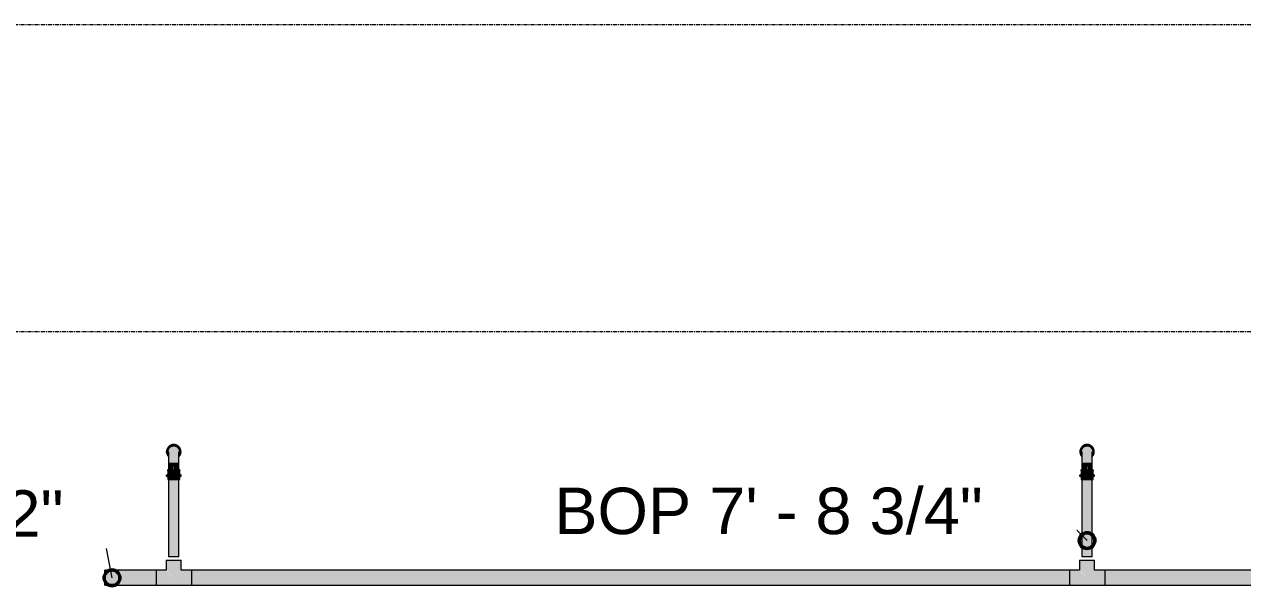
# Model space of a CAD drawing. Header units: inches. Extents: x -3679 to 241, y -496 to 1784.
# Drawn here: x -3330.8 to -3176.1, y 306.7 to 378 of the extents above; entities that cross this region are included whole.
import ezdxf

# ---------------------------------------------------------------- set-up
doc = ezdxf.new("R2010")
doc.units = ezdxf.units.IN
doc.header["$MEASUREMENT"] = 0
doc.linetypes.add('Grid Line', pattern=[0.875, 0.5, -0.125, 0.125, -0.125])
for name, color, linetype, lineweight in [('G-ANNO-DIMS', 251, 'Continuous', 9), ('P-PIPE', 1, 'Continuous', 9), ('P-PIPE-CNTR', 1, 'Continuous', 9), ('S-GRID', 8, 'Continuous', 9)]:
    doc.layers.add(name, color=color, linetype=linetype, lineweight=lineweight)
doc.styles.add('Arial_1', font='arial.ttf', dxfattribs={"height": 5.901198})

# ---------------------------------------------------------------- blocks, each defined once
blk = doc.blocks.new('Victaulic-VicPress316-Elbow 90-45deg Style P568_P571 - Standard-V34-LOWER PARKING')
at = {"layer": 'P-PIPE'}
for points in [[(-3180.48, 461.12), (-3180.48, 461.37), (-3180.5, 461.41), (-3180.56, 461.63), (-3180.58, 461.74), (-3180.49, 462.09), (-3180.36, 462.28), (-3180.17, 462.41), (-3180.11, 462.44), (-3179.93, 462.48), (-3179.85, 462.49), (-3179.82, 462.51), (-3179.82, 462.65), (-3179.98, 462.64), (-3180.15, 462.59), (-3180.44, 462.41), (-3180.57, 462.26), (-3180.67, 462.08), (-3180.68, 461.92), (-3180.73, 461.74), (-3180.71, 461.58), (-3180.67, 461.41), (-3180.57, 461.23)], [(-3180.48, 461.37), (-3180.46, 461.86), (-3180.41, 462.02), (-3180.34, 462.14), (-3180.26, 462.22), (-3180.21, 462.27), (-3180.11, 462.33), (-3179.97, 462.38), (-3179.93, 462.39), (-3179.82, 462.4), (-3179.82, 462.51), (-3179.86, 462.49), (-3179.98, 462.48), (-3180.17, 462.41), (-3180.36, 462.28), (-3180.49, 462.09), (-3180.54, 461.96), (-3180.58, 461.74), (-3180.54, 461.52), (-3180.49, 461.39)], [(-3180.32, 460.35), (-3179.82, 460.35), (-3179.82, 462.4), (-3179.93, 462.39), (-3180.04, 462.36), (-3180.21, 462.27), (-3180.24, 462.25), (-3180.32, 462.17), (-3180.39, 462.07), (-3180.45, 461.91), (-3180.47, 461.86), (-3180.48, 461.47), (-3180.47, 460.35), (-3180.39, 460.35)], [(-3179.16, 461.12), (-3179.06, 461.23), (-3178.97, 461.41), (-3178.96, 461.56), (-3178.91, 461.74), (-3178.92, 461.9), (-3178.97, 462.08), (-3179.06, 462.26), (-3179.2, 462.41), (-3179.49, 462.59), (-3179.82, 462.58), (-3179.82, 462.51), (-3179.77, 462.49), (-3179.64, 462.48), (-3179.45, 462.4), (-3179.28, 462.28), (-3179.14, 462.08), (-3179.07, 461.86), (-3179.05, 461.74), (-3179.16, 461.28), (-3179.16, 461.13)], [(-3179.16, 461.37), (-3179.14, 461.39), (-3179.1, 461.52), (-3179.05, 461.74), (-3179.1, 461.97), (-3179.17, 462.13), (-3179.31, 462.31), (-3179.46, 462.41), (-3179.5, 462.43), (-3179.68, 462.48), (-3179.78, 462.49), (-3179.82, 462.49), (-3179.82, 462.4), (-3179.66, 462.38), (-3179.52, 462.33), (-3179.46, 462.29), (-3179.35, 462.2), (-3179.28, 462.11), (-3179.22, 462.02), (-3179.18, 461.89), (-3179.17, 461.86), (-3179.16, 461.4)], [(-3179.39, 460.35), (-3179.16, 460.35), (-3179.17, 461.86), (-3179.2, 461.97), (-3179.29, 462.13), (-3179.31, 462.17), (-3179.39, 462.25), (-3179.49, 462.31), (-3179.59, 462.36), (-3179.7, 462.39), (-3179.82, 462.39), (-3179.82, 460.35), (-3179.49, 460.35)], [(-3180.45, 459.49), (-3180.33, 459.51), (-3180.28, 459.52), (-3180.25, 459.5), (-3180.05, 459.5), (-3179.98, 459.49), (-3179.82, 459.52), (-3179.82, 460.35), (-3180.48, 460.35), (-3180.46, 459.5), (-3180.45, 459.49)], [(-3179.24, 459.49), (-3179.17, 459.5), (-3179.16, 459.52), (-3179.17, 460.35), (-3179.82, 460.35), (-3179.8, 459.52), (-3179.64, 459.49), (-3179.46, 459.5), (-3179.39, 459.5), (-3179.34, 459.52), (-3179.25, 459.49)], [(-3179.95, 458.56), (-3179.82, 458.56), (-3179.82, 458.85), (-3180.58, 458.85), (-3180.68, 458.8), (-3180.73, 458.71), (-3180.67, 458.61), (-3180.58, 458.56), (-3179.95, 458.56)], [(-3180.15, 458.85), (-3179.82, 458.85), (-3179.82, 459.3), (-3180.58, 459.3), (-3180.57, 458.85), (-3180.22, 458.85)], [(-3180.15, 458.22), (-3179.82, 458.22), (-3179.82, 458.56), (-3180.58, 458.56), (-3180.58, 458.22), (-3180.22, 458.22)], [(-3180.06, 459.3), (-3179.82, 459.3), (-3179.83, 459.52), (-3179.99, 459.49), (-3180.17, 459.5), (-3180.25, 459.5), (-3180.29, 459.52), (-3180.41, 459.49), (-3180.46, 459.5), (-3180.48, 459.52), (-3180.54, 459.44), (-3180.57, 459.37), (-3180.57, 459.3), (-3180.09, 459.3)], [(-3179.55, 459.3), (-3179.05, 459.3), (-3179.06, 459.38), (-3179.16, 459.52), (-3179.2, 459.49), (-3179.29, 459.5), (-3179.36, 459.52), (-3179.39, 459.5), (-3179.59, 459.5), (-3179.7, 459.5), (-3179.82, 459.52), (-3179.82, 459.3), (-3179.57, 459.3)], [(-3179.68, 458.85), (-3179.05, 458.85), (-3179.06, 459.3), (-3179.82, 459.3), (-3179.82, 458.85), (-3179.68, 458.85)], [(-3179.2, 458.56), (-3179.05, 458.56), (-3178.95, 458.61), (-3178.91, 458.71), (-3178.97, 458.81), (-3179.05, 458.85), (-3179.82, 458.85), (-3179.82, 458.56), (-3179.22, 458.56)], [(-3179.05, 458.22), (-3179.06, 458.56), (-3179.82, 458.56), (-3179.82, 458.22), (-3179.06, 458.22)]]:
    blk.add_hatch(color=256, dxfattribs=at).paths.add_polyline_path(points, flags=0)
for p, q in [((-3180.48, 460.35), (-3180.48, 459.46)), ((-3179.16, 459.46), (-3179.16, 460.35)), ((-3180.58, 459.3), (-3180.58, 458.85)), ((-3179.82, 458.85), (-3180.58, 458.85)), ((-3180.58, 458.56), (-3180.58, 458.22)), ((-3179.82, 458.56), (-3180.58, 458.56)), ((-3180.58, 458.22), (-3179.82, 458.22)), ((-3179.05, 458.85), (-3179.82, 458.85)), ((-3179.05, 458.56), (-3179.82, 458.56)), ((-3179.82, 458.22), (-3179.05, 458.22)), ((-3179.05, 458.85), (-3179.05, 459.3)), ((-3179.05, 458.22), (-3179.05, 458.56))]:
    blk.add_line(p, q, dxfattribs=at)
at = {"layer": 'P-PIPE', "flags": 128}
for points in [[(-3179.82, 462.65), (-3179.85, 462.65), (-3179.89, 462.65), (-3179.93, 462.65), (-3179.96, 462.64), (-3180, 462.64), (-3180.03, 462.63), (-3180.07, 462.62), (-3180.1, 462.61), (-3180.14, 462.6), (-3180.17, 462.58), (-3180.21, 462.57), (-3180.24, 462.55), (-3180.27, 462.53), (-3180.3, 462.52), (-3180.33, 462.5), (-3180.36, 462.47), (-3180.39, 462.45), (-3180.42, 462.43), (-3180.45, 462.4), (-3180.47, 462.38), (-3180.5, 462.35), (-3180.52, 462.32), (-3180.54, 462.3), (-3180.56, 462.27), (-3180.58, 462.24), (-3180.6, 462.2), (-3180.62, 462.17), (-3180.64, 462.14), (-3180.65, 462.11), (-3180.67, 462.07), (-3180.68, 462.04), (-3180.69, 462), (-3180.7, 461.97), (-3180.71, 461.93), (-3180.72, 461.9), (-3180.72, 461.86), (-3180.73, 461.83), (-3180.73, 461.79), (-3180.73, 461.75), (-3180.73, 461.72), (-3180.73, 461.68), (-3180.72, 461.64), (-3180.72, 461.61), (-3180.71, 461.57), (-3180.71, 461.54), (-3180.7, 461.5), (-3180.69, 461.47), (-3180.67, 461.43), (-3180.66, 461.4), (-3180.65, 461.36), (-3180.63, 461.33), (-3180.61, 461.3), (-3180.6, 461.27), (-3180.58, 461.24), (-3180.55, 461.21), (-3180.53, 461.18), (-3180.51, 461.15), (-3180.49, 461.12)], [(-3179.16, 461.11), (-3179.14, 461.13), (-3179.11, 461.16), (-3179.09, 461.19), (-3179.07, 461.22), (-3179.05, 461.25), (-3179.03, 461.28), (-3179.01, 461.31), (-3179, 461.35), (-3178.98, 461.38), (-3178.97, 461.41), (-3178.96, 461.45), (-3178.94, 461.48), (-3178.93, 461.52), (-3178.93, 461.55), (-3178.92, 461.59), (-3178.91, 461.62), (-3178.91, 461.66), (-3178.91, 461.7), (-3178.91, 461.73), (-3178.91, 461.77), (-3178.91, 461.81), (-3178.91, 461.84), (-3178.92, 461.88), (-3178.92, 461.91), (-3178.93, 461.95), (-3178.94, 461.99), (-3178.95, 462.02), (-3178.96, 462.05), (-3178.97, 462.09), (-3178.99, 462.12), (-3179, 462.16), (-3179.02, 462.19), (-3179.04, 462.22), (-3179.06, 462.25), (-3179.08, 462.28), (-3179.1, 462.31), (-3179.13, 462.34), (-3179.15, 462.36), (-3179.18, 462.39), (-3179.2, 462.42), (-3179.23, 462.44), (-3179.26, 462.46), (-3179.29, 462.48), (-3179.32, 462.5), (-3179.35, 462.52), (-3179.38, 462.54), (-3179.41, 462.56), (-3179.44, 462.57), (-3179.48, 462.59), (-3179.51, 462.6), (-3179.55, 462.61), (-3179.58, 462.62), (-3179.62, 462.63), (-3179.65, 462.64), (-3179.69, 462.65), (-3179.73, 462.65), (-3179.76, 462.65), (-3179.8, 462.65), (-3179.82, 462.65)], [(-3179.82, 462.51), (-3179.85, 462.51), (-3179.88, 462.51), (-3179.91, 462.5), (-3179.94, 462.5), (-3179.97, 462.49), (-3180, 462.49), (-3180.03, 462.48), (-3180.06, 462.47), (-3180.09, 462.46), (-3180.12, 462.45), (-3180.14, 462.44), (-3180.17, 462.42), (-3180.2, 462.41), (-3180.22, 462.39), (-3180.25, 462.38), (-3180.28, 462.36), (-3180.3, 462.34), (-3180.32, 462.32), (-3180.35, 462.3), (-3180.37, 462.28), (-3180.39, 462.25), (-3180.41, 462.23), (-3180.43, 462.21), (-3180.45, 462.18), (-3180.46, 462.16), (-3180.48, 462.13), (-3180.49, 462.1), (-3180.51, 462.08), (-3180.52, 462.05), (-3180.53, 462.02), (-3180.54, 461.99), (-3180.55, 461.96), (-3180.56, 461.93), (-3180.57, 461.9), (-3180.57, 461.87), (-3180.58, 461.84), (-3180.58, 461.81), (-3180.58, 461.78), (-3180.58, 461.75), (-3180.58, 461.72), (-3180.58, 461.69), (-3180.58, 461.66), (-3180.58, 461.63), (-3180.57, 461.6), (-3180.56, 461.57), (-3180.56, 461.54), (-3180.55, 461.51), (-3180.54, 461.48), (-3180.53, 461.45), (-3180.51, 461.42), (-3180.5, 461.4), (-3180.49, 461.37), (-3180.48, 461.35)], [(-3180.48, 461.74), (-3180.48, 461.74), (-3180.48, 461.74), (-3180.48, 461.73), (-3180.48, 461.73), (-3180.48, 461.72), (-3180.48, 461.7), (-3180.48, 461.69), (-3180.48, 461.67), (-3180.48, 461.65), (-3180.48, 461.63), (-3180.48, 461.61), (-3180.48, 461.59), (-3180.48, 461.56), (-3180.48, 461.53), (-3180.48, 461.5), (-3180.48, 461.47), (-3180.48, 461.43), (-3180.48, 461.4), (-3180.48, 461.36), (-3180.48, 461.32), (-3180.48, 461.28), (-3180.48, 461.24), (-3180.48, 461.19), (-3180.48, 461.15), (-3180.48, 461.1), (-3180.48, 461.05), (-3180.48, 461.01), (-3180.48, 460.96), (-3180.48, 460.91), (-3180.48, 460.85), (-3180.48, 460.8), (-3180.48, 460.75), (-3180.48, 460.7), (-3180.48, 460.64), (-3180.48, 460.59), (-3180.48, 460.53), (-3180.48, 460.48), (-3180.48, 460.42), (-3180.48, 460.36), (-3180.48, 460.35)], [(-3179.16, 461.35), (-3179.14, 461.38), (-3179.13, 461.41), (-3179.11, 461.44), (-3179.1, 461.47), (-3179.09, 461.49), (-3179.08, 461.52), (-3179.08, 461.55), (-3179.07, 461.58), (-3179.06, 461.61), (-3179.06, 461.64), (-3179.05, 461.67), (-3179.05, 461.7), (-3179.05, 461.73), (-3179.05, 461.77), (-3179.05, 461.8), (-3179.06, 461.83), (-3179.06, 461.86), (-3179.06, 461.89), (-3179.07, 461.92), (-3179.08, 461.95), (-3179.09, 461.98), (-3179.1, 462.01), (-3179.11, 462.03), (-3179.12, 462.06), (-3179.13, 462.09), (-3179.15, 462.12), (-3179.16, 462.14), (-3179.18, 462.17), (-3179.2, 462.19), (-3179.22, 462.22), (-3179.24, 462.24), (-3179.26, 462.26), (-3179.28, 462.29), (-3179.3, 462.31), (-3179.32, 462.33), (-3179.35, 462.35), (-3179.37, 462.37), (-3179.4, 462.38), (-3179.42, 462.4), (-3179.45, 462.41), (-3179.48, 462.43), (-3179.5, 462.44), (-3179.53, 462.45), (-3179.56, 462.47), (-3179.59, 462.47), (-3179.62, 462.48), (-3179.65, 462.49), (-3179.68, 462.5), (-3179.71, 462.5), (-3179.74, 462.51), (-3179.77, 462.51), (-3179.8, 462.51), (-3179.82, 462.51)], [(-3179.16, 460.35), (-3179.16, 460.41), (-3179.16, 460.46), (-3179.16, 460.52), (-3179.16, 460.57), (-3179.16, 460.63), (-3179.16, 460.68), (-3179.16, 460.73), (-3179.16, 460.79), (-3179.16, 460.84), (-3179.16, 460.89), (-3179.16, 460.94), (-3179.16, 460.99), (-3179.16, 461.04), (-3179.16, 461.09), (-3179.16, 461.14), (-3179.16, 461.18), (-3179.16, 461.23), (-3179.16, 461.27), (-3179.16, 461.31), (-3179.16, 461.35), (-3179.16, 461.39), (-3179.16, 461.42), (-3179.16, 461.46), (-3179.16, 461.49), (-3179.16, 461.52), (-3179.16, 461.55), (-3179.16, 461.58), (-3179.16, 461.6), (-3179.16, 461.63), (-3179.16, 461.65), (-3179.16, 461.67), (-3179.16, 461.68), (-3179.16, 461.7), (-3179.16, 461.71), (-3179.16, 461.72), (-3179.16, 461.73), (-3179.16, 461.74), (-3179.16, 461.74), (-3179.16, 461.74), (-3179.16, 461.74)], [(-3180.58, 458.56), (-3180.59, 458.56), (-3180.6, 458.56), (-3180.6, 458.56), (-3180.61, 458.56), (-3180.61, 458.56), (-3180.62, 458.57), (-3180.62, 458.57), (-3180.63, 458.57), (-3180.64, 458.57), (-3180.64, 458.57), (-3180.65, 458.58), (-3180.65, 458.58), (-3180.66, 458.58), (-3180.66, 458.58), (-3180.67, 458.59), (-3180.67, 458.59), (-3180.68, 458.59), (-3180.68, 458.6), (-3180.68, 458.6), (-3180.69, 458.61), (-3180.69, 458.61), (-3180.7, 458.61), (-3180.7, 458.62), (-3180.7, 458.62), (-3180.71, 458.63), (-3180.71, 458.63), (-3180.71, 458.64), (-3180.72, 458.64), (-3180.72, 458.65), (-3180.72, 458.65), (-3180.72, 458.66), (-3180.72, 458.67), (-3180.73, 458.67), (-3180.73, 458.68), (-3180.73, 458.68), (-3180.73, 458.69), (-3180.73, 458.69), (-3180.73, 458.7), (-3180.73, 458.71), (-3180.73, 458.71), (-3180.73, 458.72), (-3180.73, 458.72), (-3180.73, 458.73), (-3180.73, 458.73), (-3180.73, 458.74), (-3180.72, 458.75), (-3180.72, 458.75), (-3180.72, 458.76), (-3180.72, 458.76), (-3180.72, 458.77), (-3180.71, 458.77), (-3180.71, 458.78), (-3180.71, 458.78), (-3180.71, 458.79), (-3180.7, 458.79), (-3180.7, 458.8), (-3180.69, 458.8), (-3180.69, 458.81), (-3180.69, 458.81), (-3180.68, 458.81), (-3180.68, 458.82), (-3180.67, 458.82), (-3180.67, 458.83), (-3180.66, 458.83), (-3180.66, 458.83), (-3180.65, 458.83), (-3180.65, 458.84), (-3180.64, 458.84), (-3180.64, 458.84), (-3180.63, 458.84), (-3180.63, 458.85), (-3180.62, 458.85), (-3180.62, 458.85), (-3180.61, 458.85), (-3180.6, 458.85), (-3180.6, 458.85), (-3180.59, 458.85), (-3180.59, 458.85), (-3180.58, 458.85)], [(-3180.58, 459.3), (-3180.58, 459.31), (-3180.58, 459.33), (-3180.58, 459.34), (-3180.58, 459.35), (-3180.58, 459.36), (-3180.58, 459.37), (-3180.57, 459.38), (-3180.57, 459.39), (-3180.57, 459.4), (-3180.56, 459.41), (-3180.56, 459.42), (-3180.55, 459.43), (-3180.55, 459.44), (-3180.54, 459.45), (-3180.54, 459.46), (-3180.53, 459.47), (-3180.52, 459.48), (-3180.52, 459.48), (-3180.51, 459.49), (-3180.5, 459.5), (-3180.49, 459.51), (-3180.49, 459.51), (-3180.48, 459.52), (-3180.48, 459.52)], [(-3179.82, 458.85), (-3179.85, 458.85), (-3179.88, 458.85), (-3179.91, 458.85), (-3179.94, 458.85), (-3179.97, 458.85), (-3180, 458.85), (-3180.03, 458.85), (-3180.06, 458.85), (-3180.09, 458.85), (-3180.12, 458.85), (-3180.14, 458.85), (-3180.17, 458.85), (-3180.2, 458.85), (-3180.22, 458.85), (-3180.25, 458.85), (-3180.28, 458.85), (-3180.3, 458.85), (-3180.32, 458.85), (-3180.35, 458.85), (-3180.37, 458.85), (-3180.39, 458.85), (-3180.41, 458.85), (-3180.43, 458.85), (-3180.45, 458.85), (-3180.46, 458.85), (-3180.48, 458.85), (-3180.49, 458.85), (-3180.51, 458.85), (-3180.52, 458.85), (-3180.53, 458.85), (-3180.54, 458.85), (-3180.55, 458.85), (-3180.56, 458.85), (-3180.57, 458.85), (-3180.57, 458.85), (-3180.58, 458.85), (-3180.58, 458.85), (-3180.58, 458.85), (-3180.58, 458.85), (-3180.58, 458.85)], [(-3180.58, 458.85), (-3180.58, 458.85), (-3180.58, 458.85), (-3180.58, 458.85), (-3180.57, 458.85), (-3180.57, 458.85), (-3180.56, 458.85), (-3180.55, 458.85), (-3180.55, 458.85)], [(-3180.54, 458.56), (-3180.55, 458.56), (-3180.56, 458.56), (-3180.57, 458.56), (-3180.57, 458.56), (-3180.58, 458.56), (-3180.58, 458.56), (-3180.58, 458.56), (-3180.58, 458.56), (-3180.58, 458.56)], [(-3180.58, 458.56), (-3180.58, 458.56), (-3180.58, 458.56), (-3180.58, 458.56), (-3180.57, 458.56), (-3180.57, 458.56), (-3180.56, 458.56), (-3180.55, 458.56), (-3180.55, 458.56), (-3180.53, 458.56), (-3180.52, 458.56), (-3180.51, 458.56), (-3180.5, 458.56), (-3180.48, 458.56), (-3180.47, 458.56), (-3180.45, 458.56), (-3180.43, 458.56), (-3180.41, 458.56), (-3180.39, 458.56), (-3180.37, 458.56), (-3180.35, 458.56), (-3180.33, 458.56), (-3180.31, 458.56), (-3180.28, 458.56), (-3180.26, 458.56), (-3180.23, 458.56), (-3180.21, 458.56), (-3180.18, 458.56), (-3180.15, 458.56), (-3180.12, 458.56), (-3180.1, 458.56), (-3180.07, 458.56), (-3180.04, 458.56), (-3180.01, 458.56), (-3179.98, 458.56), (-3179.95, 458.56), (-3179.92, 458.56), (-3179.89, 458.56), (-3179.86, 458.56), (-3179.83, 458.56), (-3179.82, 458.56)], [(-3179.05, 458.85), (-3179.05, 458.85), (-3179.05, 458.85), (-3179.06, 458.85), (-3179.06, 458.85), (-3179.07, 458.85), (-3179.07, 458.85), (-3179.08, 458.85), (-3179.09, 458.85), (-3179.1, 458.85), (-3179.11, 458.85), (-3179.12, 458.85), (-3179.14, 458.85), (-3179.15, 458.85), (-3179.17, 458.85), (-3179.18, 458.85), (-3179.2, 458.85), (-3179.22, 458.85), (-3179.24, 458.85), (-3179.26, 458.85), (-3179.28, 458.85), (-3179.31, 458.85), (-3179.33, 458.85), (-3179.35, 458.85), (-3179.38, 458.85), (-3179.4, 458.85), (-3179.43, 458.85), (-3179.46, 458.85), (-3179.48, 458.85), (-3179.51, 458.85), (-3179.54, 458.85), (-3179.57, 458.85), (-3179.6, 458.85), (-3179.63, 458.85), (-3179.66, 458.85), (-3179.69, 458.85), (-3179.72, 458.85), (-3179.75, 458.85), (-3179.78, 458.85), (-3179.81, 458.85), (-3179.82, 458.85)], [(-3179.82, 458.56), (-3179.79, 458.56), (-3179.76, 458.56), (-3179.73, 458.56), (-3179.7, 458.56), (-3179.67, 458.56), (-3179.64, 458.56), (-3179.61, 458.56), (-3179.58, 458.56), (-3179.55, 458.56), (-3179.52, 458.56), (-3179.49, 458.56), (-3179.46, 458.56), (-3179.44, 458.56), (-3179.41, 458.56), (-3179.38, 458.56), (-3179.36, 458.56), (-3179.34, 458.56), (-3179.31, 458.56), (-3179.29, 458.56), (-3179.27, 458.56), (-3179.25, 458.56), (-3179.23, 458.56), (-3179.21, 458.56), (-3179.19, 458.56), (-3179.17, 458.56), (-3179.16, 458.56), (-3179.14, 458.56), (-3179.13, 458.56), (-3179.11, 458.56), (-3179.1, 458.56), (-3179.09, 458.56), (-3179.08, 458.56), (-3179.08, 458.56), (-3179.07, 458.56), (-3179.06, 458.56), (-3179.06, 458.56), (-3179.05, 458.56), (-3179.05, 458.56), (-3179.05, 458.56), (-3179.05, 458.56)], [(-3179.16, 459.52), (-3179.15, 459.52), (-3179.14, 459.51), (-3179.14, 459.5), (-3179.13, 459.49), (-3179.12, 459.48), (-3179.11, 459.48), (-3179.11, 459.47), (-3179.1, 459.46), (-3179.09, 459.45), (-3179.09, 459.44), (-3179.08, 459.43), (-3179.08, 459.42), (-3179.07, 459.41), (-3179.07, 459.4), (-3179.07, 459.39), (-3179.06, 459.38), (-3179.06, 459.37), (-3179.06, 459.36), (-3179.05, 459.35), (-3179.05, 459.34), (-3179.05, 459.33), (-3179.05, 459.32), (-3179.05, 459.31), (-3179.05, 459.3)], [(-3179.09, 458.85), (-3179.08, 458.85), (-3179.08, 458.85), (-3179.07, 458.85), (-3179.06, 458.85), (-3179.06, 458.85), (-3179.05, 458.85), (-3179.05, 458.85), (-3179.05, 458.85), (-3179.05, 458.85)], [(-3179.05, 458.56), (-3179.05, 458.56), (-3179.05, 458.56), (-3179.06, 458.56), (-3179.06, 458.56), (-3179.07, 458.56), (-3179.07, 458.56), (-3179.08, 458.56), (-3179.09, 458.56)], [(-3179.05, 458.85), (-3179.05, 458.85), (-3179.04, 458.85), (-3179.03, 458.85), (-3179.03, 458.85), (-3179.02, 458.85), (-3179.02, 458.85), (-3179.01, 458.85), (-3179.01, 458.84), (-3179, 458.84), (-3178.99, 458.84), (-3178.99, 458.84), (-3178.98, 458.84), (-3178.98, 458.83), (-3178.97, 458.83), (-3178.97, 458.83), (-3178.96, 458.82), (-3178.96, 458.82), (-3178.96, 458.82), (-3178.95, 458.81), (-3178.95, 458.81), (-3178.94, 458.8), (-3178.94, 458.8), (-3178.94, 458.79), (-3178.93, 458.79), (-3178.93, 458.79), (-3178.93, 458.78), (-3178.92, 458.78), (-3178.92, 458.77), (-3178.92, 458.76), (-3178.92, 458.76), (-3178.91, 458.75), (-3178.91, 458.75), (-3178.91, 458.74), (-3178.91, 458.74), (-3178.91, 458.73), (-3178.91, 458.73), (-3178.91, 458.72), (-3178.91, 458.71), (-3178.91, 458.71), (-3178.91, 458.7), (-3178.91, 458.7), (-3178.91, 458.69), (-3178.91, 458.69), (-3178.91, 458.68), (-3178.91, 458.67), (-3178.91, 458.67), (-3178.91, 458.66), (-3178.91, 458.66), (-3178.92, 458.65), (-3178.92, 458.65), (-3178.92, 458.64), (-3178.92, 458.64), (-3178.93, 458.63), (-3178.93, 458.63), (-3178.93, 458.62), (-3178.94, 458.62), (-3178.94, 458.61), (-3178.94, 458.61), (-3178.95, 458.6), (-3178.95, 458.6), (-3178.96, 458.6), (-3178.96, 458.59), (-3178.97, 458.59), (-3178.97, 458.59), (-3178.98, 458.58), (-3178.98, 458.58), (-3178.99, 458.58), (-3178.99, 458.57), (-3179, 458.57), (-3179, 458.57), (-3179.01, 458.57), (-3179.01, 458.57), (-3179.02, 458.56), (-3179.02, 458.56), (-3179.03, 458.56), (-3179.04, 458.56), (-3179.04, 458.56), (-3179.05, 458.56), (-3179.05, 458.56)]]:
    blk.add_lwpolyline(points, dxfattribs=at)

msp = doc.modelspace()

# ---------------------------------------------------------------- hatches: boundary and pattern name
at = {"layer": 'P-PIPE'}
for points in [[(-3311.82, 310.39), (-3311.82, 320.22), (-3312.48, 320.22), (-3312.48, 310.39), (-3311.99, 310.39)], [(-3311.16, 310.39), (-3311.16, 320.22), (-3311.82, 320.22), (-3311.82, 310.39), (-3311.18, 310.39)], [(-3195.82, 310.39), (-3195.82, 320.22), (-3196.48, 320.22), (-3196.48, 310.39), (-3195.99, 310.39)], [(-3195.16, 310.39), (-3195.16, 320.22), (-3195.82, 320.22), (-3195.82, 310.39), (-3195.18, 310.39)], [(-3320.57, 307.74), (-3314.06, 307.74), (-3314.06, 308.69), (-3320.57, 308.69), (-3320.57, 307.99)], [(-3309.57, 306.79), (-3309.57, 308.69), (-3310.87, 308.69), (-3311.82, 307.74), (-3312.77, 308.69), (-3314.06, 308.69), (-3314.06, 306.79)], [(-3309.57, 307.74), (-3198.06, 307.74), (-3198.06, 308.69), (-3309.57, 308.69), (-3309.57, 307.93)], [(-3193.57, 306.79), (-3193.57, 308.69), (-3194.87, 308.69), (-3195.82, 307.74), (-3196.77, 308.69), (-3198.06, 308.69), (-3198.06, 306.79)], [(-3133.37, 307.74), (-3118.06, 307.74), (-3118.06, 308.69), (-3193.57, 308.69), (-3193.57, 307.74), (-3167.05, 307.74)], [(-3318.62, 306.79), (-3314.06, 306.79), (-3314.06, 307.74), (-3320.57, 307.74), (-3320.57, 306.79)], [(-3308.08, 306.79), (-3198.06, 306.79), (-3198.06, 307.74), (-3309.57, 307.74), (-3309.57, 306.79)], [(-3167.05, 306.79), (-3118.06, 306.79), (-3118.06, 307.74), (-3193.57, 307.74), (-3193.57, 306.79), (-3183.89, 306.79)]]:
    msp.add_hatch(color=256, dxfattribs=at).paths.add_polyline_path(points, flags=0)
h = msp.add_hatch(color=256, dxfattribs=at)
h.paths.add_polyline_path([(-3310.9, 308.66), (-3310.87, 308.69), (-3310.87, 309.99), (-3310.9, 309.99), (-3310.9, 308.66)], flags=0)
h.paths.add_polyline_path([(-3312.73, 309.99), (-3312.77, 309.99), (-3312.77, 308.69), (-3312.73, 308.66)], flags=0)
h.paths.add_polyline_path([(-3311.82, 307.74), (-3310.9, 308.66), (-3310.9, 309.99), (-3312.73, 309.99), (-3312.73, 308.66), (-3312, 307.93)], flags=0)
h = msp.add_hatch(color=256, dxfattribs=at)
h.paths.add_polyline_path([(-3194.9, 308.66), (-3194.87, 308.69), (-3194.87, 309.99), (-3194.9, 309.99), (-3194.9, 308.66)], flags=0)
h.paths.add_polyline_path([(-3196.73, 309.99), (-3196.77, 309.99), (-3196.77, 308.69), (-3196.73, 308.66)], flags=0)
h.paths.add_polyline_path([(-3195.82, 307.74), (-3194.9, 308.66), (-3194.9, 309.99), (-3196.73, 309.99), (-3196.73, 308.66), (-3196, 307.93)], flags=0)

# ---------------------------------------------------------------- linework, layer by layer
at = {"layer": 'G-ANNO-DIMS'}
for p, q in [((-3321.25, 316.05), (-3324.69, 316.05)), ((-3319.66, 307.74), (-3321.25, 316.05)), ((-3199.73, 316.37), (-3207.94, 316.37)), ((-3195.82, 312.46), (-3199.73, 316.37))]:
    msp.add_line(p, q, dxfattribs=at)
at = {"layer": 'G-ANNO-DIMS', "lineweight": 50}
for centre in [(-3195.82, 312.46), (-3319.66, 307.74)]:
    msp.add_circle(centre, 1, dxfattribs=at)
at = {"layer": 'P-PIPE'}
for p, q in [((-3312.48, 320.22), (-3312.48, 310.39)), ((-3311.16, 310.39), (-3311.16, 320.22)), ((-3196.48, 320.22), (-3196.48, 310.39)), ((-3195.16, 310.39), (-3195.16, 320.22)), ((-3312.77, 309.99), (-3312.77, 308.69)), ((-3312.77, 309.99), (-3310.87, 309.99)), ((-3311.82, 310.39), (-3312.48, 310.39)), ((-3311.35, 310.39), (-3311.82, 310.39)), ((-3311.25, 310.39), (-3311.35, 310.39)), ((-3311.18, 310.39), (-3311.25, 310.39)), ((-3311.16, 310.39), (-3311.18, 310.39)), ((-3310.87, 308.69), (-3310.87, 309.99)), ((-3196.77, 309.99), (-3196.77, 308.69)), ((-3196.77, 309.99), (-3194.87, 309.99)), ((-3195.35, 310.39), (-3196.48, 310.39)), ((-3195.25, 310.39), (-3195.35, 310.39)), ((-3195.18, 310.39), (-3195.25, 310.39)), ((-3195.16, 310.39), (-3195.18, 310.39)), ((-3194.87, 308.69), (-3194.87, 309.99)), ((-3314.06, 308.69), (-3320.57, 308.69)), ((-3320.57, 306.79), (-3320.57, 308.69)), ((-3312.77, 308.69), (-3314.06, 308.69)), ((-3314.06, 308.57), (-3314.06, 308.42)), ((-3314.06, 308.41), (-3314.06, 308.22)), ((-3314.06, 308.22), (-3314.06, 307.99)), ((-3314.06, 307.99), (-3314.06, 307.5)), ((-3309.57, 308.69), (-3310.87, 308.69)), ((-3198.06, 308.69), (-3309.57, 308.69)), ((-3196.77, 308.69), (-3198.06, 308.69)), ((-3193.57, 308.69), (-3194.87, 308.69)), ((-3118.06, 308.69), (-3193.57, 308.69)), ((-3320.57, 306.79), (-3314.06, 306.79)), ((-3314.06, 307.5), (-3314.06, 307.27)), ((-3314.06, 307.27), (-3314.06, 307.07)), ((-3314.06, 307.07), (-3314.06, 306.92)), ((-3314.06, 306.79), (-3309.57, 306.79)), ((-3309.57, 306.79), (-3198.06, 306.79)), ((-3198.06, 306.79), (-3193.57, 306.79)), ((-3193.57, 306.79), (-3118.06, 306.79))]:
    msp.add_line(p, q, dxfattribs=at)
for centre, major_axis, start_param, end_param in [((-3314.06, 307.74), (0, 0.951), 0, 3.141593), ((-3309.57, 307.74), (0, 0.951), 0, 3.141593), ((-3309.57, 307.74), (0, 0.95), 0.523599, 0.784433), ((-3309.57, 307.74), (0, 0.95), 0.785398, 1.046674), ((-3309.57, 307.74), (0, 0.95), 1.047198, 1.308764), ((-3309.57, 307.74), (0, 0.95), 1.308997, 1.570796), ((-3198.06, 307.74), (0, 0.951), 0, 3.141593), ((-3198.06, 307.74), (0, 0.95), 0.523599, 0.784433), ((-3198.06, 307.74), (0, 0.95), 0.785398, 1.046674), ((-3198.06, 307.74), (0, 0.95), 1.047198, 1.308764), ((-3198.06, 307.74), (0, 0.95), 1.308997, 1.570796), ((-3193.57, 307.74), (0, 0.951), 0, 3.141593), ((-3193.57, 307.74), (0, 0.95), 0.523599, 0.784433), ((-3193.57, 307.74), (0, 0.95), 0.785398, 1.046674), ((-3193.57, 307.74), (0, 0.95), 1.047198, 1.308764), ((-3193.57, 307.74), (0, 0.95), 1.308997, 1.570796), ((-3309.57, 307.74), (0, 0.95), 1.570796, 1.832596), ((-3309.57, 307.74), (0, 0.95), 1.832829, 2.094395), ((-3309.57, 307.74), (0, 0.95), 2.094919, 2.356194), ((-3309.57, 307.74), (0, 0.95), 2.35716, 2.617994), ((-3198.06, 307.74), (0, 0.95), 1.570796, 1.832596), ((-3198.06, 307.74), (0, 0.95), 1.832829, 2.094395), ((-3198.06, 307.74), (0, 0.95), 2.094919, 2.356195), ((-3198.06, 307.74), (0, 0.95), 2.35716, 2.617994), ((-3193.57, 307.74), (0, 0.95), 1.570796, 1.832596), ((-3193.57, 307.74), (0, 0.95), 1.832829, 2.094395), ((-3193.57, 307.74), (0, 0.95), 2.094919, 2.356194), ((-3193.57, 307.74), (0, 0.95), 2.35716, 2.617994)]:
    msp.add_ellipse(centre, major_axis=major_axis, ratio=0.000003, start_param=start_param, end_param=end_param, dxfattribs=at)
at = {"layer": 'P-PIPE-CNTR'}
for p, q in [((-3312.82, 323.74), (-3312.55, 323.74)), ((-3311.82, 324.48), (-3311.82, 324.74)), ((-3311.08, 323.74), (-3310.82, 323.74))]:
    msp.add_line(p, q, dxfattribs=at)
at = {"layer": 'S-GRID', "linetype": 'Grid Line'}
for p, q in [((-3666.39, 378), (228, 378)), ((-3666.39, 339), (226, 339))]:
    msp.add_line(p, q, dxfattribs=at)

# ---------------------------------------------------------------- block references
at = {"layer": 'P-PIPE'}
for p in [(-132, -138), (-16, -138)]:
    msp.add_blockref('Victaulic-VicPress316-Elbow 90-45deg Style P568_P571 - Standard-V34-LOWER PARKING', p, dxfattribs=at)

# ---------------------------------------------------------------- next in the draw order: texts
at = {"layer": 'G-ANNO-DIMS', "char_height": 5.9012, "width": 64.872, "attachment_point": 1, "line_spacing_factor": 0.938532, "style": 'Arial_1', "bg_fill": 3, "box_fill_scale": 1.25, "bg_fill_color": 0, "bg_fill_transparency": 0}
for s, insert in [('BOP 7\' - 8 1/2"', (-3380.25, 318.85)), ('BOP 7\' - 8 3/4"', (-3263.5, 319.18))]:
    msp.add_mtext(s, dxfattribs=dict(at, insert=insert))

doc.saveas('drawing.dxf')
